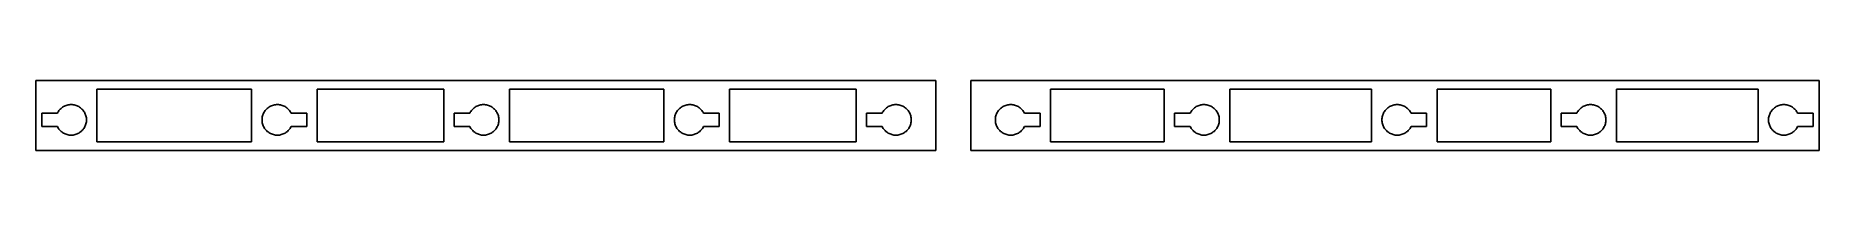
# Model space of a CAD drawing. Header units: millimetres. Extents: x -35 to 169, y 0 to 8.
import ezdxf

# ---------------------------------------------------------------- set-up
doc = ezdxf.new("R2010")
doc.units = ezdxf.units.MM
for name, color, linetype in [('LIGHTENING', 7, 'CONTINUOUS'), ('PLATE_TAIL_(X_from_hinge,_shown_at_hinge)', 6, 'CONTINUOUS'), ('PLATE_WING', 3, 'CONTINUOUS'), ('SOCKETS', 5, 'CONTINUOUS')]:
    doc.layers.add(name, color=color, linetype=linetype)

msp = doc.modelspace()

# ---------------------------------------------------------------- linework, layer by layer
at = {"layer": 'LIGHTENING'}
for p, q in [((-10.2652, 7.2), (-27.90427, 7.2)), ((-27.90427, 7.2), (-27.90427, 1.2)), ((-10.2652, 1.2), (-10.2652, 7.2)), ((11.67386, 7.2), (-2.7652, 7.2)), ((-2.7652, 7.2), (-2.7652, 1.2)), ((11.67386, 1.2), (11.67386, 7.2)), ((36.81293, 7.2), (19.17386, 7.2)), ((19.17386, 7.2), (19.17386, 1.2)), ((36.81293, 1.2), (36.81293, 7.2)), ((58.752, 7.2), (44.31293, 7.2)), ((44.31293, 7.2), (44.31293, 1.2)), ((58.752, 1.2), (58.752, 7.2)), ((93.91817, 7.2), (80.952, 7.2)), ((80.952, 7.2), (80.952, 1.2)), ((93.91817, 1.2), (93.91817, 7.2)), ((117.58434, 7.2), (101.41817, 7.2)), ((101.41817, 7.2), (101.41817, 1.2)), ((117.58434, 1.2), (117.58434, 7.2)), ((138.05052, 7.2), (125.08434, 7.2)), ((125.08434, 7.2), (125.08434, 1.2)), ((138.05052, 1.2), (138.05052, 7.2)), ((161.71669, 7.2), (145.55052, 7.2)), ((145.55052, 7.2), (145.55052, 1.2)), ((161.71669, 1.2), (161.71669, 7.2)), ((-27.90427, 1.2), (-10.2652, 1.2)), ((-2.7652, 1.2), (11.67386, 1.2)), ((19.17386, 1.2), (36.81293, 1.2)), ((44.31293, 1.2), (58.752, 1.2)), ((80.952, 1.2), (93.91817, 1.2)), ((101.41817, 1.2), (117.58434, 1.2)), ((125.08434, 1.2), (138.05052, 1.2)), ((145.55052, 1.2), (161.71669, 1.2))]:
    msp.add_line(p, q, dxfattribs=at)
at = {"layer": 'PLATE_TAIL_(X_from_hinge,_shown_at_hinge)'}
for p, q in [((168.71669, 8.2), (71.852, 8.2)), ((71.852, 8.2), (71.852, 0.2)), ((168.71669, 0.2), (168.71669, 8.2)), ((71.852, 0.2), (168.71669, 0.2))]:
    msp.add_line(p, q, dxfattribs=at)
at = {"layer": 'PLATE_WING'}
for p, q in [((67.852, 8.2), (-34.90427, 8.2)), ((-34.90427, 8.2), (-34.90427, 0.2)), ((67.852, 0.2), (67.852, 8.2)), ((-34.90427, 0.2), (67.852, 0.2))]:
    msp.add_line(p, q, dxfattribs=at)
at = {"layer": 'SOCKETS'}
for p, q in [((-32.43541, 4.45), (-34.20427, 4.45)), ((-34.20427, 4.45), (-34.20427, 2.95)), ((-32.4238, 4.47401), (-32.43541, 4.45)), ((-32.36982, 4.575), (-32.4238, 4.47401)), ((-32.30934, 4.67225), (-32.36982, 4.575)), ((-32.24264, 4.76533), (-32.30934, 4.67225)), ((-32.16999, 4.85386), (-32.24264, 4.76533)), ((-32.09171, 4.93744), (-32.16999, 4.85386)), ((-32.00813, 5.01572), (-32.09171, 4.93744)), ((-31.9196, 5.08837), (-32.00813, 5.01572)), ((-31.82652, 5.15507), (-31.9196, 5.08837)), ((-31.72927, 5.21554), (-31.82652, 5.15507)), ((-31.62828, 5.26953), (-31.72927, 5.21554)), ((-31.52397, 5.31679), (-31.62828, 5.26953)), ((-31.41679, 5.35713), (-31.52397, 5.31679)), ((-31.30721, 5.39037), (-31.41679, 5.35713)), ((-31.19568, 5.41637), (-31.30721, 5.39037)), ((-31.08269, 5.43503), (-31.19568, 5.41637)), ((-30.96873, 5.44625), (-31.08269, 5.43503)), ((-30.85427, 5.45), (-30.96873, 5.44625)), ((-30.73982, 5.44625), (-30.85427, 5.45)), ((-30.62585, 5.43503), (-30.73982, 5.44625)), ((-30.51286, 5.41637), (-30.62585, 5.43503)), ((-30.40134, 5.39037), (-30.51286, 5.41637)), ((-30.29175, 5.35713), (-30.40134, 5.39037)), ((-30.18458, 5.31679), (-30.29175, 5.35713)), ((-30.08027, 5.26953), (-30.18458, 5.31679)), ((-29.97927, 5.21554), (-30.08027, 5.26953)), ((-29.88202, 5.15507), (-29.97927, 5.21554)), ((-29.78894, 5.08837), (-29.88202, 5.15507)), ((-29.70042, 5.01572), (-29.78894, 5.08837)), ((-29.61684, 4.93744), (-29.70042, 5.01572)), ((-29.53855, 4.85386), (-29.61684, 4.93744)), ((-29.4659, 4.76533), (-29.53855, 4.85386)), ((-29.3992, 4.67225), (-29.4659, 4.76533)), ((-29.33873, 4.575), (-29.3992, 4.67225)), ((-29.28475, 4.47401), (-29.33873, 4.575)), ((-29.23748, 4.3697), (-29.28475, 4.47401)), ((-29.19714, 4.26252), (-29.23748, 4.3697)), ((-29.1639, 4.15293), (-29.19714, 4.26252)), ((-29.1379, 4.04141), (-29.1639, 4.15293)), ((-9.00557, 4.15293), (-9.03158, 4.04141)), ((-8.97233, 4.26252), (-9.00557, 4.15293)), ((-8.93199, 4.3697), (-8.97233, 4.26252)), ((-8.88473, 4.47401), (-8.93199, 4.3697)), ((-8.83075, 4.575), (-8.88473, 4.47401)), ((-8.77028, 4.67225), (-8.83075, 4.575)), ((-8.70357, 4.76533), (-8.77028, 4.67225)), ((-8.63092, 4.85386), (-8.70357, 4.76533)), ((-8.55264, 4.93744), (-8.63092, 4.85386)), ((-8.46906, 5.01572), (-8.55264, 4.93744)), ((-8.38054, 5.08837), (-8.46906, 5.01572)), ((-8.28745, 5.15507), (-8.38054, 5.08837)), ((-8.1902, 5.21554), (-8.28745, 5.15507)), ((-8.08921, 5.26953), (-8.1902, 5.21554)), ((-7.9849, 5.31679), (-8.08921, 5.26953)), ((-7.87772, 5.35713), (-7.9849, 5.31679)), ((-7.76814, 5.39037), (-7.87772, 5.35713)), ((-7.65661, 5.41637), (-7.76814, 5.39037)), ((-7.54363, 5.43503), (-7.65661, 5.41637)), ((-7.42966, 5.44625), (-7.54363, 5.43503)), ((-7.3152, 5.45), (-7.42966, 5.44625)), ((-7.20075, 5.44625), (-7.3152, 5.45)), ((-7.08678, 5.43503), (-7.20075, 5.44625)), ((-6.9738, 5.41637), (-7.08678, 5.43503)), ((-6.86227, 5.39037), (-6.9738, 5.41637)), ((-6.75269, 5.35713), (-6.86227, 5.39037)), ((-6.64551, 5.31679), (-6.75269, 5.35713)), ((-6.5412, 5.26953), (-6.64551, 5.31679)), ((-6.4402, 5.21554), (-6.5412, 5.26953)), ((-6.34296, 5.15507), (-6.4402, 5.21554)), ((-6.24987, 5.08837), (-6.34296, 5.15507)), ((-6.16135, 5.01572), (-6.24987, 5.08837)), ((-6.07777, 4.93744), (-6.16135, 5.01572)), ((-5.99948, 4.85386), (-6.07777, 4.93744)), ((-5.92684, 4.76533), (-5.99948, 4.85386)), ((-5.86013, 4.67225), (-5.92684, 4.76533)), ((-5.79966, 4.575), (-5.86013, 4.67225)), ((-5.74568, 4.47401), (-5.79966, 4.575)), ((-5.73407, 4.45), (-5.74568, 4.47401)), ((-3.9652, 4.45), (-5.73407, 4.45)), ((-3.9652, 2.95), (-3.9652, 4.45)), ((14.64272, 4.45), (12.87386, 4.45)), ((12.87386, 4.45), (12.87386, 2.95)), ((14.65434, 4.47401), (14.64272, 4.45)), ((14.70832, 4.575), (14.65434, 4.47401)), ((14.76879, 4.67225), (14.70832, 4.575)), ((14.8355, 4.76533), (14.76879, 4.67225)), ((14.90814, 4.85386), (14.8355, 4.76533)), ((14.98643, 4.93744), (14.90814, 4.85386)), ((15.07001, 5.01572), (14.98643, 4.93744)), ((15.15853, 5.08837), (15.07001, 5.01572)), ((15.25162, 5.15507), (15.15853, 5.08837)), ((15.34886, 5.21554), (15.25162, 5.15507)), ((15.44986, 5.26953), (15.34886, 5.21554)), ((15.55417, 5.31679), (15.44986, 5.26953)), ((15.66134, 5.35713), (15.55417, 5.31679)), ((15.77093, 5.39037), (15.66134, 5.35713)), ((15.88246, 5.41637), (15.77093, 5.39037)), ((15.99544, 5.43503), (15.88246, 5.41637)), ((16.10941, 5.44625), (15.99544, 5.43503)), ((16.22386, 5.45), (16.10941, 5.44625)), ((16.33832, 5.44625), (16.22386, 5.45)), ((16.45228, 5.43503), (16.33832, 5.44625)), ((16.56527, 5.41637), (16.45228, 5.43503)), ((16.6768, 5.39037), (16.56527, 5.41637)), ((16.78638, 5.35713), (16.6768, 5.39037)), ((16.89356, 5.31679), (16.78638, 5.35713)), ((16.99787, 5.26953), (16.89356, 5.31679)), ((17.09886, 5.21554), (16.99787, 5.26953)), ((17.19611, 5.15507), (17.09886, 5.21554)), ((17.2892, 5.08837), (17.19611, 5.15507)), ((17.37772, 5.01572), (17.2892, 5.08837)), ((17.4613, 4.93744), (17.37772, 5.01572)), ((17.53958, 4.85386), (17.4613, 4.93744)), ((17.61223, 4.76533), (17.53958, 4.85386)), ((17.67894, 4.67225), (17.61223, 4.76533)), ((17.73941, 4.575), (17.67894, 4.67225)), ((17.79339, 4.47401), (17.73941, 4.575)), ((17.84065, 4.3697), (17.79339, 4.47401)), ((17.88099, 4.26252), (17.84065, 4.3697)), ((17.91423, 4.15293), (17.88099, 4.26252)), ((17.94024, 4.04141), (17.91423, 4.15293)), ((38.07256, 4.15293), (38.04656, 4.04141)), ((38.1058, 4.26252), (38.07256, 4.15293)), ((38.14614, 4.3697), (38.1058, 4.26252)), ((38.1934, 4.47401), (38.14614, 4.3697)), ((38.24739, 4.575), (38.1934, 4.47401)), ((38.30786, 4.67225), (38.24739, 4.575)), ((38.37456, 4.76533), (38.30786, 4.67225)), ((38.44721, 4.85386), (38.37456, 4.76533)), ((38.5255, 4.93744), (38.44721, 4.85386)), ((38.60908, 5.01572), (38.5255, 4.93744)), ((38.6976, 5.08837), (38.60908, 5.01572)), ((38.79068, 5.15507), (38.6976, 5.08837)), ((38.88793, 5.21554), (38.79068, 5.15507)), ((38.98893, 5.26953), (38.88793, 5.21554)), ((39.09324, 5.31679), (38.98893, 5.26953)), ((39.20041, 5.35713), (39.09324, 5.31679)), ((39.31, 5.39037), (39.20041, 5.35713)), ((39.42152, 5.41637), (39.31, 5.39037)), ((39.53451, 5.43503), (39.42152, 5.41637)), ((39.64848, 5.44625), (39.53451, 5.43503)), ((39.76293, 5.45), (39.64848, 5.44625)), ((39.87739, 5.44625), (39.76293, 5.45)), ((39.99135, 5.43503), (39.87739, 5.44625)), ((40.10434, 5.41637), (39.99135, 5.43503)), ((40.21587, 5.39037), (40.10434, 5.41637)), ((40.32545, 5.35713), (40.21587, 5.39037)), ((40.43263, 5.31679), (40.32545, 5.35713)), ((40.53694, 5.26953), (40.43263, 5.31679)), ((40.63793, 5.21554), (40.53694, 5.26953)), ((40.73518, 5.15507), (40.63793, 5.21554)), ((40.82826, 5.08837), (40.73518, 5.15507)), ((40.91679, 5.01572), (40.82826, 5.08837)), ((41.00037, 4.93744), (40.91679, 5.01572)), ((41.07865, 4.85386), (41.00037, 4.93744)), ((41.1513, 4.76533), (41.07865, 4.85386)), ((41.218, 4.67225), (41.1513, 4.76533)), ((41.27848, 4.575), (41.218, 4.67225)), ((41.33246, 4.47401), (41.27848, 4.575)), ((41.34407, 4.45), (41.33246, 4.47401)), ((43.11293, 4.45), (41.34407, 4.45)), ((43.11293, 2.95), (43.11293, 4.45)), ((61.72086, 4.45), (59.952, 4.45)), ((59.952, 4.45), (59.952, 2.95)), ((61.73247, 4.47401), (61.72086, 4.45)), ((61.78646, 4.575), (61.73247, 4.47401)), ((61.84693, 4.67225), (61.78646, 4.575)), ((61.91363, 4.76533), (61.84693, 4.67225)), ((61.98628, 4.85386), (61.91363, 4.76533)), ((62.06456, 4.93744), (61.98628, 4.85386)), ((62.14814, 5.01572), (62.06456, 4.93744)), ((62.23667, 5.08837), (62.14814, 5.01572)), ((62.32975, 5.15507), (62.23667, 5.08837)), ((62.427, 5.21554), (62.32975, 5.15507)), ((62.52799, 5.26953), (62.427, 5.21554)), ((62.6323, 5.31679), (62.52799, 5.26953)), ((62.73948, 5.35713), (62.6323, 5.31679)), ((62.84907, 5.39037), (62.73948, 5.35713)), ((62.96059, 5.41637), (62.84907, 5.39037)), ((63.07358, 5.43503), (62.96059, 5.41637)), ((63.18754, 5.44625), (63.07358, 5.43503)), ((63.302, 5.45), (63.18754, 5.44625)), ((63.41646, 5.44625), (63.302, 5.45)), ((63.53042, 5.43503), (63.41646, 5.44625)), ((63.64341, 5.41637), (63.53042, 5.43503)), ((63.75493, 5.39037), (63.64341, 5.41637)), ((63.86452, 5.35713), (63.75493, 5.39037)), ((63.9717, 5.31679), (63.86452, 5.35713)), ((64.07601, 5.26953), (63.9717, 5.31679)), ((64.177, 5.21554), (64.07601, 5.26953)), ((64.27425, 5.15507), (64.177, 5.21554)), ((64.36733, 5.08837), (64.27425, 5.15507)), ((64.45586, 5.01572), (64.36733, 5.08837)), ((64.53944, 4.93744), (64.45586, 5.01572)), ((64.61772, 4.85386), (64.53944, 4.93744)), ((64.69037, 4.76533), (64.61772, 4.85386)), ((64.75707, 4.67225), (64.69037, 4.76533)), ((64.81754, 4.575), (64.75707, 4.67225)), ((64.87153, 4.47401), (64.81754, 4.575)), ((64.91879, 4.3697), (64.87153, 4.47401)), ((64.95913, 4.26252), (64.91879, 4.3697)), ((64.99237, 4.15293), (64.95913, 4.26252)), ((65.01837, 4.04141), (64.99237, 4.15293)), ((74.71163, 4.15293), (74.68563, 4.04141)), ((74.74487, 4.26252), (74.71163, 4.15293)), ((74.78521, 4.3697), (74.74487, 4.26252)), ((74.83247, 4.47401), (74.78521, 4.3697)), ((74.88646, 4.575), (74.83247, 4.47401)), ((74.94693, 4.67225), (74.88646, 4.575)), ((75.01363, 4.76533), (74.94693, 4.67225)), ((75.08628, 4.85386), (75.01363, 4.76533)), ((75.16456, 4.93744), (75.08628, 4.85386)), ((75.24814, 5.01572), (75.16456, 4.93744)), ((75.33667, 5.08837), (75.24814, 5.01572)), ((75.42975, 5.15507), (75.33667, 5.08837)), ((75.527, 5.21554), (75.42975, 5.15507)), ((75.62799, 5.26953), (75.527, 5.21554)), ((75.7323, 5.31679), (75.62799, 5.26953)), ((75.83948, 5.35713), (75.7323, 5.31679)), ((75.94907, 5.39037), (75.83948, 5.35713)), ((76.06059, 5.41637), (75.94907, 5.39037)), ((76.17358, 5.43503), (76.06059, 5.41637)), ((76.28754, 5.44625), (76.17358, 5.43503)), ((76.402, 5.45), (76.28754, 5.44625)), ((76.51646, 5.44625), (76.402, 5.45)), ((76.63042, 5.43503), (76.51646, 5.44625)), ((76.74341, 5.41637), (76.63042, 5.43503)), ((76.85493, 5.39037), (76.74341, 5.41637)), ((76.96452, 5.35713), (76.85493, 5.39037)), ((77.0717, 5.31679), (76.96452, 5.35713)), ((77.17601, 5.26953), (77.0717, 5.31679)), ((77.277, 5.21554), (77.17601, 5.26953)), ((77.37425, 5.15507), (77.277, 5.21554)), ((77.46733, 5.08837), (77.37425, 5.15507)), ((77.55586, 5.01572), (77.46733, 5.08837)), ((77.63944, 4.93744), (77.55586, 5.01572)), ((77.71772, 4.85386), (77.63944, 4.93744)), ((77.79037, 4.76533), (77.71772, 4.85386)), ((77.85707, 4.67225), (77.79037, 4.76533)), ((77.91754, 4.575), (77.85707, 4.67225)), ((77.97153, 4.47401), (77.91754, 4.575)), ((77.98314, 4.45), (77.97153, 4.47401)), ((79.752, 4.45), (77.98314, 4.45)), ((79.752, 2.95), (79.752, 4.45)), ((96.88703, 4.45), (95.11817, 4.45)), ((95.11817, 4.45), (95.11817, 2.95)), ((96.89865, 4.47401), (96.88703, 4.45)), ((96.95263, 4.575), (96.89865, 4.47401)), ((97.0131, 4.67225), (96.95263, 4.575)), ((97.0798, 4.76533), (97.0131, 4.67225)), ((97.15245, 4.85386), (97.0798, 4.76533)), ((97.23074, 4.93744), (97.15245, 4.85386)), ((97.31432, 5.01572), (97.23074, 4.93744)), ((97.40284, 5.08837), (97.31432, 5.01572)), ((97.49592, 5.15507), (97.40284, 5.08837)), ((97.59317, 5.21554), (97.49592, 5.15507)), ((97.69417, 5.26953), (97.59317, 5.21554)), ((97.79848, 5.31679), (97.69417, 5.26953)), ((97.90565, 5.35713), (97.79848, 5.31679)), ((98.01524, 5.39037), (97.90565, 5.35713)), ((98.12676, 5.41637), (98.01524, 5.39037)), ((98.23975, 5.43503), (98.12676, 5.41637)), ((98.35372, 5.44625), (98.23975, 5.43503)), ((98.46817, 5.45), (98.35372, 5.44625)), ((98.58263, 5.44625), (98.46817, 5.45)), ((98.69659, 5.43503), (98.58263, 5.44625)), ((98.80958, 5.41637), (98.69659, 5.43503)), ((98.92111, 5.39037), (98.80958, 5.41637)), ((99.03069, 5.35713), (98.92111, 5.39037)), ((99.13787, 5.31679), (99.03069, 5.35713)), ((99.24218, 5.26953), (99.13787, 5.31679)), ((99.34317, 5.21554), (99.24218, 5.26953)), ((99.44042, 5.15507), (99.34317, 5.21554)), ((99.5335, 5.08837), (99.44042, 5.15507)), ((99.62203, 5.01572), (99.5335, 5.08837)), ((99.70561, 4.93744), (99.62203, 5.01572)), ((99.78389, 4.85386), (99.70561, 4.93744)), ((99.85654, 4.76533), (99.78389, 4.85386)), ((99.92324, 4.67225), (99.85654, 4.76533)), ((99.98372, 4.575), (99.92324, 4.67225)), ((100.0377, 4.47401), (99.98372, 4.575)), ((100.08496, 4.3697), (100.0377, 4.47401)), ((100.1253, 4.26252), (100.08496, 4.3697)), ((100.15854, 4.15293), (100.1253, 4.26252)), ((100.18455, 4.04141), (100.15854, 4.15293)), ((118.84397, 4.15293), (118.81797, 4.04141)), ((118.87722, 4.26252), (118.84397, 4.15293)), ((118.91756, 4.3697), (118.87722, 4.26252)), ((118.96482, 4.47401), (118.91756, 4.3697)), ((119.0188, 4.575), (118.96482, 4.47401)), ((119.07927, 4.67225), (119.0188, 4.575)), ((119.14598, 4.76533), (119.07927, 4.67225)), ((119.21863, 4.85386), (119.14598, 4.76533)), ((119.29691, 4.93744), (119.21863, 4.85386)), ((119.38049, 5.01572), (119.29691, 4.93744)), ((119.46901, 5.08837), (119.38049, 5.01572)), ((119.5621, 5.15507), (119.46901, 5.08837)), ((119.65934, 5.21554), (119.5621, 5.15507)), ((119.76034, 5.26953), (119.65934, 5.21554)), ((119.86465, 5.31679), (119.76034, 5.26953)), ((119.97183, 5.35713), (119.86465, 5.31679)), ((120.08141, 5.39037), (119.97183, 5.35713)), ((120.19294, 5.41637), (120.08141, 5.39037)), ((120.30592, 5.43503), (120.19294, 5.41637)), ((120.41989, 5.44625), (120.30592, 5.43503)), ((120.53434, 5.45), (120.41989, 5.44625)), ((120.6488, 5.44625), (120.53434, 5.45)), ((120.76277, 5.43503), (120.6488, 5.44625)), ((120.87575, 5.41637), (120.76277, 5.43503)), ((120.98728, 5.39037), (120.87575, 5.41637)), ((121.09686, 5.35713), (120.98728, 5.39037)), ((121.20404, 5.31679), (121.09686, 5.35713)), ((121.30835, 5.26953), (121.20404, 5.31679)), ((121.40934, 5.21554), (121.30835, 5.26953)), ((121.50659, 5.15507), (121.40934, 5.21554)), ((121.59968, 5.08837), (121.50659, 5.15507)), ((121.6882, 5.01572), (121.59968, 5.08837)), ((121.77178, 4.93744), (121.6882, 5.01572)), ((121.85006, 4.85386), (121.77178, 4.93744)), ((121.92271, 4.76533), (121.85006, 4.85386)), ((121.98942, 4.67225), (121.92271, 4.76533)), ((122.04989, 4.575), (121.98942, 4.67225)), ((122.10387, 4.47401), (122.04989, 4.575)), ((122.11548, 4.45), (122.10387, 4.47401)), ((123.88434, 4.45), (122.11548, 4.45)), ((123.88434, 2.95), (123.88434, 4.45)), ((141.01938, 4.45), (139.25052, 4.45)), ((139.25052, 4.45), (139.25052, 2.95)), ((141.03099, 4.47401), (141.01938, 4.45)), ((141.08497, 4.575), (141.03099, 4.47401)), ((141.14545, 4.67225), (141.08497, 4.575)), ((141.21215, 4.76533), (141.14545, 4.67225)), ((141.2848, 4.85386), (141.21215, 4.76533)), ((141.36308, 4.93744), (141.2848, 4.85386)), ((141.44666, 5.01572), (141.36308, 4.93744)), ((141.53518, 5.08837), (141.44666, 5.01572)), ((141.62827, 5.15507), (141.53518, 5.08837)), ((141.72552, 5.21554), (141.62827, 5.15507)), ((141.82651, 5.26953), (141.72552, 5.21554)), ((141.93082, 5.31679), (141.82651, 5.26953)), ((142.038, 5.35713), (141.93082, 5.31679)), ((142.14758, 5.39037), (142.038, 5.35713)), ((142.25911, 5.41637), (142.14758, 5.39037)), ((142.3721, 5.43503), (142.25911, 5.41637)), ((142.48606, 5.44625), (142.3721, 5.43503)), ((142.60052, 5.45), (142.48606, 5.44625)), ((142.71497, 5.44625), (142.60052, 5.45)), ((142.82894, 5.43503), (142.71497, 5.44625)), ((142.94193, 5.41637), (142.82894, 5.43503)), ((143.05345, 5.39037), (142.94193, 5.41637)), ((143.16304, 5.35713), (143.05345, 5.39037)), ((143.27021, 5.31679), (143.16304, 5.35713)), ((143.37452, 5.26953), (143.27021, 5.31679)), ((143.47552, 5.21554), (143.37452, 5.26953)), ((143.57277, 5.15507), (143.47552, 5.21554)), ((143.66585, 5.08837), (143.57277, 5.15507)), ((143.75437, 5.01572), (143.66585, 5.08837)), ((143.83795, 4.93744), (143.75437, 5.01572)), ((143.91624, 4.85386), (143.83795, 4.93744)), ((143.98889, 4.76533), (143.91624, 4.85386)), ((144.05559, 4.67225), (143.98889, 4.76533)), ((144.11606, 4.575), (144.05559, 4.67225)), ((144.17004, 4.47401), (144.11606, 4.575)), ((144.21731, 4.3697), (144.17004, 4.47401)), ((144.25764, 4.26252), (144.21731, 4.3697)), ((144.29089, 4.15293), (144.25764, 4.26252)), ((144.31689, 4.04141), (144.29089, 4.15293)), ((162.97632, 4.15293), (162.95032, 4.04141)), ((163.00956, 4.26252), (162.97632, 4.15293)), ((163.0499, 4.3697), (163.00956, 4.26252)), ((163.09716, 4.47401), (163.0499, 4.3697)), ((163.15115, 4.575), (163.09716, 4.47401)), ((163.21162, 4.67225), (163.15115, 4.575)), ((163.27832, 4.76533), (163.21162, 4.67225)), ((163.35097, 4.85386), (163.27832, 4.76533)), ((163.42925, 4.93744), (163.35097, 4.85386)), ((163.51283, 5.01572), (163.42925, 4.93744)), ((163.60136, 5.08837), (163.51283, 5.01572)), ((163.69444, 5.15507), (163.60136, 5.08837)), ((163.79169, 5.21554), (163.69444, 5.15507)), ((163.89268, 5.26953), (163.79169, 5.21554)), ((163.99699, 5.31679), (163.89268, 5.26953)), ((164.10417, 5.35713), (163.99699, 5.31679)), ((164.21376, 5.39037), (164.10417, 5.35713)), ((164.32528, 5.41637), (164.21376, 5.39037)), ((164.43827, 5.43503), (164.32528, 5.41637)), ((164.55223, 5.44625), (164.43827, 5.43503)), ((164.66669, 5.45), (164.55223, 5.44625)), ((164.78114, 5.44625), (164.66669, 5.45)), ((164.89511, 5.43503), (164.78114, 5.44625)), ((165.0081, 5.41637), (164.89511, 5.43503)), ((165.11962, 5.39037), (165.0081, 5.41637)), ((165.22921, 5.35713), (165.11962, 5.39037)), ((165.33639, 5.31679), (165.22921, 5.35713)), ((165.44069, 5.26953), (165.33639, 5.31679)), ((165.54169, 5.21554), (165.44069, 5.26953)), ((165.63894, 5.15507), (165.54169, 5.21554)), ((165.73202, 5.08837), (165.63894, 5.15507)), ((165.82054, 5.01572), (165.73202, 5.08837)), ((165.90413, 4.93744), (165.82054, 5.01572)), ((165.98241, 4.85386), (165.90413, 4.93744)), ((166.05506, 4.76533), (165.98241, 4.85386)), ((166.12176, 4.67225), (166.05506, 4.76533)), ((166.18223, 4.575), (166.12176, 4.67225)), ((166.23622, 4.47401), (166.18223, 4.575)), ((166.24783, 4.45), (166.23622, 4.47401)), ((168.01669, 4.45), (166.24783, 4.45)), ((168.01669, 2.95), (168.01669, 4.45)), ((-34.20427, 2.95), (-32.43541, 2.95)), ((-32.43541, 2.95), (-32.4238, 2.92599)), ((-32.4238, 2.92599), (-32.36982, 2.825)), ((-32.36982, 2.825), (-32.30934, 2.72775)), ((-32.30934, 2.72775), (-32.24264, 2.63467)), ((-32.24264, 2.63467), (-32.16999, 2.54614)), ((-32.16999, 2.54614), (-32.09171, 2.46256)), ((-32.09171, 2.46256), (-32.00813, 2.38428)), ((-32.00813, 2.38428), (-31.9196, 2.31163)), ((-31.9196, 2.31163), (-31.82652, 2.24493)), ((-31.82652, 2.24493), (-31.72927, 2.18446)), ((-31.72927, 2.18446), (-31.62828, 2.13047)), ((-31.62828, 2.13047), (-31.52397, 2.08321)), ((-31.52397, 2.08321), (-31.41679, 2.04287)), ((-31.41679, 2.04287), (-31.30721, 2.00963)), ((-30.40134, 2.00963), (-30.29175, 2.04287)), ((-30.29175, 2.04287), (-30.18458, 2.08321)), ((-30.18458, 2.08321), (-30.08027, 2.13047)), ((-30.08027, 2.13047), (-29.97927, 2.18446)), ((-29.97927, 2.18446), (-29.88202, 2.24493)), ((-29.88202, 2.24493), (-29.78894, 2.31163)), ((-29.78894, 2.31163), (-29.70042, 2.38428)), ((-29.70042, 2.38428), (-29.61684, 2.46256)), ((-29.61684, 2.46256), (-29.53855, 2.54614)), ((-29.53855, 2.54614), (-29.4659, 2.63467)), ((-29.4659, 2.63467), (-29.3992, 2.72775)), ((-29.3992, 2.72775), (-29.33873, 2.825)), ((-29.33873, 2.825), (-29.28475, 2.92599)), ((-29.28475, 2.92599), (-29.23748, 3.0303)), ((-29.23748, 3.0303), (-29.19714, 3.13748)), ((-29.19714, 3.13748), (-29.1639, 3.24707)), ((-29.1639, 3.24707), (-29.1379, 3.35859)), ((-29.11924, 3.92842), (-29.1379, 4.04141)), ((-29.1379, 3.35859), (-29.11924, 3.47158)), ((-29.10802, 3.81446), (-29.11924, 3.92842)), ((-29.11924, 3.47158), (-29.10802, 3.58554)), ((-29.10427, 3.7), (-29.10802, 3.81446)), ((-29.10802, 3.58554), (-29.10427, 3.7)), ((-9.06146, 3.81446), (-9.0652, 3.7)), ((-9.0652, 3.7), (-9.06146, 3.58554)), ((-9.05023, 3.92842), (-9.06146, 3.81446)), ((-9.06146, 3.58554), (-9.05023, 3.47158)), ((-9.03158, 4.04141), (-9.05023, 3.92842)), ((-9.05023, 3.47158), (-9.03158, 3.35859)), ((-9.03158, 3.35859), (-9.00557, 3.24707)), ((-9.00557, 3.24707), (-8.97233, 3.13748)), ((-8.97233, 3.13748), (-8.93199, 3.0303)), ((-8.93199, 3.0303), (-8.88473, 2.92599)), ((-8.88473, 2.92599), (-8.83075, 2.825)), ((-8.83075, 2.825), (-8.77028, 2.72775)), ((-8.77028, 2.72775), (-8.70357, 2.63467)), ((-8.70357, 2.63467), (-8.63092, 2.54614)), ((-8.63092, 2.54614), (-8.55264, 2.46256)), ((-8.55264, 2.46256), (-8.46906, 2.38428)), ((-8.46906, 2.38428), (-8.38054, 2.31163)), ((-8.38054, 2.31163), (-8.28745, 2.24493)), ((-8.28745, 2.24493), (-8.1902, 2.18446)), ((-8.1902, 2.18446), (-8.08921, 2.13047)), ((-8.08921, 2.13047), (-7.9849, 2.08321)), ((-7.9849, 2.08321), (-7.87772, 2.04287)), ((-7.87772, 2.04287), (-7.76814, 2.00963)), ((-6.86227, 2.00963), (-6.75269, 2.04287)), ((-6.75269, 2.04287), (-6.64551, 2.08321)), ((-6.64551, 2.08321), (-6.5412, 2.13047)), ((-6.5412, 2.13047), (-6.4402, 2.18446)), ((-6.4402, 2.18446), (-6.34296, 2.24493)), ((-6.34296, 2.24493), (-6.24987, 2.31163)), ((-6.24987, 2.31163), (-6.16135, 2.38428)), ((-6.16135, 2.38428), (-6.07777, 2.46256)), ((-6.07777, 2.46256), (-5.99948, 2.54614)), ((-5.99948, 2.54614), (-5.92684, 2.63467)), ((-5.92684, 2.63467), (-5.86013, 2.72775)), ((-5.86013, 2.72775), (-5.79966, 2.825)), ((-5.79966, 2.825), (-5.74568, 2.92599)), ((-5.74568, 2.92599), (-5.73407, 2.95)), ((-5.73407, 2.95), (-3.9652, 2.95)), ((12.87386, 2.95), (14.64272, 2.95)), ((14.64272, 2.95), (14.65434, 2.92599)), ((14.65434, 2.92599), (14.70832, 2.825)), ((14.70832, 2.825), (14.76879, 2.72775)), ((14.76879, 2.72775), (14.8355, 2.63467)), ((14.8355, 2.63467), (14.90814, 2.54614)), ((14.90814, 2.54614), (14.98643, 2.46256)), ((14.98643, 2.46256), (15.07001, 2.38428)), ((15.07001, 2.38428), (15.15853, 2.31163)), ((15.15853, 2.31163), (15.25162, 2.24493)), ((15.25162, 2.24493), (15.34886, 2.18446)), ((15.34886, 2.18446), (15.44986, 2.13047)), ((15.44986, 2.13047), (15.55417, 2.08321)), ((15.55417, 2.08321), (15.66134, 2.04287)), ((15.66134, 2.04287), (15.77093, 2.00963)), ((16.6768, 2.00963), (16.78638, 2.04287)), ((16.78638, 2.04287), (16.89356, 2.08321)), ((16.89356, 2.08321), (16.99787, 2.13047)), ((16.99787, 2.13047), (17.09886, 2.18446)), ((17.09886, 2.18446), (17.19611, 2.24493)), ((17.19611, 2.24493), (17.2892, 2.31163)), ((17.2892, 2.31163), (17.37772, 2.38428)), ((17.37772, 2.38428), (17.4613, 2.46256)), ((17.4613, 2.46256), (17.53958, 2.54614)), ((17.53958, 2.54614), (17.61223, 2.63467)), ((17.61223, 2.63467), (17.67894, 2.72775)), ((17.67894, 2.72775), (17.73941, 2.825)), ((17.73941, 2.825), (17.79339, 2.92599)), ((17.79339, 2.92599), (17.84065, 3.0303)), ((17.84065, 3.0303), (17.88099, 3.13748)), ((17.88099, 3.13748), (17.91423, 3.24707)), ((17.91423, 3.24707), (17.94024, 3.35859)), ((17.95889, 3.92842), (17.94024, 4.04141)), ((17.94024, 3.35859), (17.95889, 3.47158)), ((17.97012, 3.81446), (17.95889, 3.92842)), ((17.95889, 3.47158), (17.97012, 3.58554)), ((17.97386, 3.7), (17.97012, 3.81446)), ((17.97012, 3.58554), (17.97386, 3.7)), ((38.01668, 3.81446), (38.01293, 3.7)), ((38.01293, 3.7), (38.01668, 3.58554)), ((38.0279, 3.92842), (38.01668, 3.81446)), ((38.01668, 3.58554), (38.0279, 3.47158)), ((38.04656, 4.04141), (38.0279, 3.92842)), ((38.0279, 3.47158), (38.04656, 3.35859)), ((38.04656, 3.35859), (38.07256, 3.24707)), ((38.07256, 3.24707), (38.1058, 3.13748)), ((38.1058, 3.13748), (38.14614, 3.0303)), ((38.14614, 3.0303), (38.1934, 2.92599)), ((38.1934, 2.92599), (38.24739, 2.825)), ((38.24739, 2.825), (38.30786, 2.72775)), ((38.30786, 2.72775), (38.37456, 2.63467)), ((38.37456, 2.63467), (38.44721, 2.54614)), ((38.44721, 2.54614), (38.5255, 2.46256)), ((38.5255, 2.46256), (38.60908, 2.38428)), ((38.60908, 2.38428), (38.6976, 2.31163)), ((38.6976, 2.31163), (38.79068, 2.24493)), ((38.79068, 2.24493), (38.88793, 2.18446)), ((38.88793, 2.18446), (38.98893, 2.13047)), ((38.98893, 2.13047), (39.09324, 2.08321)), ((39.09324, 2.08321), (39.20041, 2.04287)), ((39.20041, 2.04287), (39.31, 2.00963)), ((40.21587, 2.00963), (40.32545, 2.04287)), ((40.32545, 2.04287), (40.43263, 2.08321)), ((40.43263, 2.08321), (40.53694, 2.13047)), ((40.53694, 2.13047), (40.63793, 2.18446)), ((40.63793, 2.18446), (40.73518, 2.24493)), ((40.73518, 2.24493), (40.82826, 2.31163)), ((40.82826, 2.31163), (40.91679, 2.38428)), ((40.91679, 2.38428), (41.00037, 2.46256)), ((41.00037, 2.46256), (41.07865, 2.54614)), ((41.07865, 2.54614), (41.1513, 2.63467)), ((41.1513, 2.63467), (41.218, 2.72775)), ((41.218, 2.72775), (41.27848, 2.825)), ((41.27848, 2.825), (41.33246, 2.92599)), ((41.33246, 2.92599), (41.34407, 2.95)), ((41.34407, 2.95), (43.11293, 2.95)), ((59.952, 2.95), (61.72086, 2.95)), ((61.72086, 2.95), (61.73247, 2.92599)), ((61.73247, 2.92599), (61.78646, 2.825)), ((61.78646, 2.825), (61.84693, 2.72775)), ((61.84693, 2.72775), (61.91363, 2.63467)), ((61.91363, 2.63467), (61.98628, 2.54614)), ((61.98628, 2.54614), (62.06456, 2.46256)), ((62.06456, 2.46256), (62.14814, 2.38428)), ((62.14814, 2.38428), (62.23667, 2.31163)), ((62.23667, 2.31163), (62.32975, 2.24493)), ((62.32975, 2.24493), (62.427, 2.18446)), ((62.427, 2.18446), (62.52799, 2.13047)), ((62.52799, 2.13047), (62.6323, 2.08321)), ((62.6323, 2.08321), (62.73948, 2.04287)), ((62.73948, 2.04287), (62.84907, 2.00963)), ((63.75493, 2.00963), (63.86452, 2.04287)), ((63.86452, 2.04287), (63.9717, 2.08321)), ((63.9717, 2.08321), (64.07601, 2.13047)), ((64.07601, 2.13047), (64.177, 2.18446)), ((64.177, 2.18446), (64.27425, 2.24493)), ((64.27425, 2.24493), (64.36733, 2.31163)), ((64.36733, 2.31163), (64.45586, 2.38428)), ((64.45586, 2.38428), (64.53944, 2.46256)), ((64.53944, 2.46256), (64.61772, 2.54614)), ((64.61772, 2.54614), (64.69037, 2.63467)), ((64.69037, 2.63467), (64.75707, 2.72775)), ((64.75707, 2.72775), (64.81754, 2.825)), ((64.81754, 2.825), (64.87153, 2.92599)), ((64.87153, 2.92599), (64.91879, 3.0303)), ((64.91879, 3.0303), (64.95913, 3.13748)), ((64.95913, 3.13748), (64.99237, 3.24707)), ((64.99237, 3.24707), (65.01837, 3.35859)), ((65.03703, 3.92842), (65.01837, 4.04141)), ((65.01837, 3.35859), (65.03703, 3.47158)), ((65.04825, 3.81446), (65.03703, 3.92842)), ((65.03703, 3.47158), (65.04825, 3.58554)), ((65.052, 3.7), (65.04825, 3.81446)), ((65.04825, 3.58554), (65.052, 3.7)), ((74.65575, 3.81446), (74.652, 3.7)), ((74.652, 3.7), (74.65575, 3.58554)), ((74.66697, 3.92842), (74.65575, 3.81446)), ((74.65575, 3.58554), (74.66697, 3.47158)), ((74.68563, 4.04141), (74.66697, 3.92842)), ((74.66697, 3.47158), (74.68563, 3.35859)), ((74.68563, 3.35859), (74.71163, 3.24707)), ((74.71163, 3.24707), (74.74487, 3.13748)), ((74.74487, 3.13748), (74.78521, 3.0303)), ((74.78521, 3.0303), (74.83247, 2.92599)), ((74.83247, 2.92599), (74.88646, 2.825)), ((74.88646, 2.825), (74.94693, 2.72775)), ((74.94693, 2.72775), (75.01363, 2.63467)), ((75.01363, 2.63467), (75.08628, 2.54614)), ((75.08628, 2.54614), (75.16456, 2.46256)), ((75.16456, 2.46256), (75.24814, 2.38428)), ((75.24814, 2.38428), (75.33667, 2.31163)), ((75.33667, 2.31163), (75.42975, 2.24493)), ((75.42975, 2.24493), (75.527, 2.18446)), ((75.527, 2.18446), (75.62799, 2.13047)), ((75.62799, 2.13047), (75.7323, 2.08321)), ((75.7323, 2.08321), (75.83948, 2.04287)), ((75.83948, 2.04287), (75.94907, 2.00963)), ((76.85493, 2.00963), (76.96452, 2.04287)), ((76.96452, 2.04287), (77.0717, 2.08321)), ((77.0717, 2.08321), (77.17601, 2.13047)), ((77.17601, 2.13047), (77.277, 2.18446)), ((77.277, 2.18446), (77.37425, 2.24493)), ((77.37425, 2.24493), (77.46733, 2.31163)), ((77.46733, 2.31163), (77.55586, 2.38428)), ((77.55586, 2.38428), (77.63944, 2.46256)), ((77.63944, 2.46256), (77.71772, 2.54614)), ((77.71772, 2.54614), (77.79037, 2.63467)), ((77.79037, 2.63467), (77.85707, 2.72775)), ((77.85707, 2.72775), (77.91754, 2.825)), ((77.91754, 2.825), (77.97153, 2.92599)), ((77.97153, 2.92599), (77.98314, 2.95)), ((77.98314, 2.95), (79.752, 2.95)), ((95.11817, 2.95), (96.88703, 2.95)), ((96.88703, 2.95), (96.89865, 2.92599)), ((96.89865, 2.92599), (96.95263, 2.825)), ((96.95263, 2.825), (97.0131, 2.72775)), ((97.0131, 2.72775), (97.0798, 2.63467)), ((97.0798, 2.63467), (97.15245, 2.54614)), ((97.15245, 2.54614), (97.23074, 2.46256)), ((97.23074, 2.46256), (97.31432, 2.38428)), ((97.31432, 2.38428), (97.40284, 2.31163)), ((97.40284, 2.31163), (97.49592, 2.24493)), ((97.49592, 2.24493), (97.59317, 2.18446)), ((97.59317, 2.18446), (97.69417, 2.13047)), ((97.69417, 2.13047), (97.79848, 2.08321)), ((97.79848, 2.08321), (97.90565, 2.04287)), ((97.90565, 2.04287), (98.01524, 2.00963)), ((98.92111, 2.00963), (99.03069, 2.04287)), ((99.03069, 2.04287), (99.13787, 2.08321)), ((99.13787, 2.08321), (99.24218, 2.13047)), ((99.24218, 2.13047), (99.34317, 2.18446)), ((99.34317, 2.18446), (99.44042, 2.24493)), ((99.44042, 2.24493), (99.5335, 2.31163)), ((99.5335, 2.31163), (99.62203, 2.38428)), ((99.62203, 2.38428), (99.70561, 2.46256)), ((99.70561, 2.46256), (99.78389, 2.54614)), ((99.78389, 2.54614), (99.85654, 2.63467)), ((99.85654, 2.63467), (99.92324, 2.72775)), ((99.92324, 2.72775), (99.98372, 2.825)), ((99.98372, 2.825), (100.0377, 2.92599)), ((100.0377, 2.92599), (100.08496, 3.0303)), ((100.08496, 3.0303), (100.1253, 3.13748)), ((100.1253, 3.13748), (100.15854, 3.24707)), ((100.15854, 3.24707), (100.18455, 3.35859)), ((100.2032, 3.92842), (100.18455, 4.04141)), ((100.18455, 3.35859), (100.2032, 3.47158)), ((100.21443, 3.81446), (100.2032, 3.92842)), ((100.2032, 3.47158), (100.21443, 3.58554)), ((100.21817, 3.7), (100.21443, 3.81446)), ((100.21443, 3.58554), (100.21817, 3.7)), ((118.78809, 3.81446), (118.78434, 3.7)), ((118.78434, 3.7), (118.78809, 3.58554)), ((118.79932, 3.92842), (118.78809, 3.81446)), ((118.78809, 3.58554), (118.79932, 3.47158)), ((118.81797, 4.04141), (118.79932, 3.92842)), ((118.79932, 3.47158), (118.81797, 3.35859)), ((118.81797, 3.35859), (118.84397, 3.24707)), ((118.84397, 3.24707), (118.87722, 3.13748)), ((118.87722, 3.13748), (118.91756, 3.0303)), ((118.91756, 3.0303), (118.96482, 2.92599)), ((118.96482, 2.92599), (119.0188, 2.825)), ((119.0188, 2.825), (119.07927, 2.72775)), ((119.07927, 2.72775), (119.14598, 2.63467)), ((119.14598, 2.63467), (119.21863, 2.54614)), ((119.21863, 2.54614), (119.29691, 2.46256)), ((119.29691, 2.46256), (119.38049, 2.38428)), ((119.38049, 2.38428), (119.46901, 2.31163)), ((119.46901, 2.31163), (119.5621, 2.24493)), ((119.5621, 2.24493), (119.65934, 2.18446)), ((119.65934, 2.18446), (119.76034, 2.13047)), ((119.76034, 2.13047), (119.86465, 2.08321)), ((119.86465, 2.08321), (119.97183, 2.04287)), ((119.97183, 2.04287), (120.08141, 2.00963)), ((120.98728, 2.00963), (121.09686, 2.04287)), ((121.09686, 2.04287), (121.20404, 2.08321)), ((121.20404, 2.08321), (121.30835, 2.13047)), ((121.30835, 2.13047), (121.40934, 2.18446)), ((121.40934, 2.18446), (121.50659, 2.24493)), ((121.50659, 2.24493), (121.59968, 2.31163)), ((121.59968, 2.31163), (121.6882, 2.38428)), ((121.6882, 2.38428), (121.77178, 2.46256)), ((121.77178, 2.46256), (121.85006, 2.54614)), ((121.85006, 2.54614), (121.92271, 2.63467)), ((121.92271, 2.63467), (121.98942, 2.72775)), ((121.98942, 2.72775), (122.04989, 2.825)), ((122.04989, 2.825), (122.10387, 2.92599)), ((122.10387, 2.92599), (122.11548, 2.95)), ((122.11548, 2.95), (123.88434, 2.95)), ((139.25052, 2.95), (141.01938, 2.95)), ((141.01938, 2.95), (141.03099, 2.92599)), ((141.03099, 2.92599), (141.08497, 2.825)), ((141.08497, 2.825), (141.14545, 2.72775)), ((141.14545, 2.72775), (141.21215, 2.63467)), ((141.21215, 2.63467), (141.2848, 2.54614)), ((141.2848, 2.54614), (141.36308, 2.46256)), ((141.36308, 2.46256), (141.44666, 2.38428)), ((141.44666, 2.38428), (141.53518, 2.31163)), ((141.53518, 2.31163), (141.62827, 2.24493)), ((141.62827, 2.24493), (141.72552, 2.18446)), ((141.72552, 2.18446), (141.82651, 2.13047)), ((141.82651, 2.13047), (141.93082, 2.08321)), ((141.93082, 2.08321), (142.038, 2.04287)), ((142.038, 2.04287), (142.14758, 2.00963)), ((143.05345, 2.00963), (143.16304, 2.04287)), ((143.16304, 2.04287), (143.27021, 2.08321)), ((143.27021, 2.08321), (143.37452, 2.13047)), ((143.37452, 2.13047), (143.47552, 2.18446)), ((143.47552, 2.18446), (143.57277, 2.24493)), ((143.57277, 2.24493), (143.66585, 2.31163)), ((143.66585, 2.31163), (143.75437, 2.38428)), ((143.75437, 2.38428), (143.83795, 2.46256)), ((143.83795, 2.46256), (143.91624, 2.54614)), ((143.91624, 2.54614), (143.98889, 2.63467)), ((143.98889, 2.63467), (144.05559, 2.72775)), ((144.05559, 2.72775), (144.11606, 2.825)), ((144.11606, 2.825), (144.17004, 2.92599)), ((144.17004, 2.92599), (144.21731, 3.0303)), ((144.21731, 3.0303), (144.25764, 3.13748)), ((144.25764, 3.13748), (144.29089, 3.24707)), ((144.29089, 3.24707), (144.31689, 3.35859)), ((144.33555, 3.92842), (144.31689, 4.04141)), ((144.31689, 3.35859), (144.33555, 3.47158)), ((144.34677, 3.81446), (144.33555, 3.92842)), ((144.33555, 3.47158), (144.34677, 3.58554)), ((144.35052, 3.7), (144.34677, 3.81446)), ((144.34677, 3.58554), (144.35052, 3.7)), ((162.92044, 3.81446), (162.91669, 3.7)), ((162.91669, 3.7), (162.92044, 3.58554)), ((162.93166, 3.92842), (162.92044, 3.81446)), ((162.92044, 3.58554), (162.93166, 3.47158)), ((162.95032, 4.04141), (162.93166, 3.92842)), ((162.93166, 3.47158), (162.95032, 3.35859)), ((162.95032, 3.35859), (162.97632, 3.24707)), ((162.97632, 3.24707), (163.00956, 3.13748)), ((163.00956, 3.13748), (163.0499, 3.0303)), ((163.0499, 3.0303), (163.09716, 2.92599)), ((163.09716, 2.92599), (163.15115, 2.825)), ((163.15115, 2.825), (163.21162, 2.72775)), ((163.21162, 2.72775), (163.27832, 2.63467)), ((163.27832, 2.63467), (163.35097, 2.54614)), ((163.35097, 2.54614), (163.42925, 2.46256)), ((163.42925, 2.46256), (163.51283, 2.38428)), ((163.51283, 2.38428), (163.60136, 2.31163)), ((163.60136, 2.31163), (163.69444, 2.24493)), ((163.69444, 2.24493), (163.79169, 2.18446)), ((163.79169, 2.18446), (163.89268, 2.13047)), ((163.89268, 2.13047), (163.99699, 2.08321)), ((163.99699, 2.08321), (164.10417, 2.04287)), ((164.10417, 2.04287), (164.21376, 2.00963)), ((165.11962, 2.00963), (165.22921, 2.04287)), ((165.22921, 2.04287), (165.33639, 2.08321)), ((165.33639, 2.08321), (165.44069, 2.13047)), ((165.44069, 2.13047), (165.54169, 2.18446)), ((165.54169, 2.18446), (165.63894, 2.24493)), ((165.63894, 2.24493), (165.73202, 2.31163)), ((165.73202, 2.31163), (165.82054, 2.38428)), ((165.82054, 2.38428), (165.90413, 2.46256)), ((165.90413, 2.46256), (165.98241, 2.54614)), ((165.98241, 2.54614), (166.05506, 2.63467)), ((166.05506, 2.63467), (166.12176, 2.72775)), ((166.12176, 2.72775), (166.18223, 2.825)), ((166.18223, 2.825), (166.23622, 2.92599)), ((166.23622, 2.92599), (166.24783, 2.95)), ((166.24783, 2.95), (168.01669, 2.95)), ((-31.30721, 2.00963), (-31.19568, 1.98363)), ((-31.19568, 1.98363), (-31.08269, 1.96497)), ((-31.08269, 1.96497), (-30.96873, 1.95375)), ((-30.96873, 1.95375), (-30.85427, 1.95)), ((-30.85427, 1.95), (-30.73982, 1.95375)), ((-30.73982, 1.95375), (-30.62585, 1.96497)), ((-30.62585, 1.96497), (-30.51286, 1.98363)), ((-30.51286, 1.98363), (-30.40134, 2.00963)), ((-7.76814, 2.00963), (-7.65661, 1.98363)), ((-7.65661, 1.98363), (-7.54363, 1.96497)), ((-7.54363, 1.96497), (-7.42966, 1.95375)), ((-7.42966, 1.95375), (-7.3152, 1.95)), ((-7.3152, 1.95), (-7.20075, 1.95375)), ((-7.20075, 1.95375), (-7.08678, 1.96497)), ((-7.08678, 1.96497), (-6.9738, 1.98363)), ((-6.9738, 1.98363), (-6.86227, 2.00963)), ((15.77093, 2.00963), (15.88246, 1.98363)), ((15.88246, 1.98363), (15.99544, 1.96497)), ((15.99544, 1.96497), (16.10941, 1.95375)), ((16.10941, 1.95375), (16.22386, 1.95)), ((16.22386, 1.95), (16.33832, 1.95375)), ((16.33832, 1.95375), (16.45228, 1.96497)), ((16.45228, 1.96497), (16.56527, 1.98363)), ((16.56527, 1.98363), (16.6768, 2.00963)), ((39.31, 2.00963), (39.42152, 1.98363)), ((39.42152, 1.98363), (39.53451, 1.96497)), ((39.53451, 1.96497), (39.64848, 1.95375)), ((39.64848, 1.95375), (39.76293, 1.95)), ((39.76293, 1.95), (39.87739, 1.95375)), ((39.87739, 1.95375), (39.99135, 1.96497)), ((39.99135, 1.96497), (40.10434, 1.98363)), ((40.10434, 1.98363), (40.21587, 2.00963)), ((62.84907, 2.00963), (62.96059, 1.98363)), ((62.96059, 1.98363), (63.07358, 1.96497)), ((63.07358, 1.96497), (63.18754, 1.95375)), ((63.18754, 1.95375), (63.302, 1.95)), ((63.302, 1.95), (63.41646, 1.95375)), ((63.41646, 1.95375), (63.53042, 1.96497)), ((63.53042, 1.96497), (63.64341, 1.98363)), ((63.64341, 1.98363), (63.75493, 2.00963)), ((75.94907, 2.00963), (76.06059, 1.98363)), ((76.06059, 1.98363), (76.17358, 1.96497)), ((76.17358, 1.96497), (76.28754, 1.95375)), ((76.28754, 1.95375), (76.402, 1.95)), ((76.402, 1.95), (76.51646, 1.95375)), ((76.51646, 1.95375), (76.63042, 1.96497)), ((76.63042, 1.96497), (76.74341, 1.98363)), ((76.74341, 1.98363), (76.85493, 2.00963)), ((98.01524, 2.00963), (98.12676, 1.98363)), ((98.12676, 1.98363), (98.23975, 1.96497)), ((98.23975, 1.96497), (98.35372, 1.95375)), ((98.35372, 1.95375), (98.46817, 1.95)), ((98.46817, 1.95), (98.58263, 1.95375)), ((98.58263, 1.95375), (98.69659, 1.96497)), ((98.69659, 1.96497), (98.80958, 1.98363)), ((98.80958, 1.98363), (98.92111, 2.00963)), ((120.08141, 2.00963), (120.19294, 1.98363)), ((120.19294, 1.98363), (120.30592, 1.96497)), ((120.30592, 1.96497), (120.41989, 1.95375)), ((120.41989, 1.95375), (120.53434, 1.95)), ((120.53434, 1.95), (120.6488, 1.95375)), ((120.6488, 1.95375), (120.76277, 1.96497)), ((120.76277, 1.96497), (120.87575, 1.98363)), ((120.87575, 1.98363), (120.98728, 2.00963)), ((142.14758, 2.00963), (142.25911, 1.98363)), ((142.25911, 1.98363), (142.3721, 1.96497)), ((142.3721, 1.96497), (142.48606, 1.95375)), ((142.48606, 1.95375), (142.60052, 1.95)), ((142.60052, 1.95), (142.71497, 1.95375)), ((142.71497, 1.95375), (142.82894, 1.96497)), ((142.82894, 1.96497), (142.94193, 1.98363)), ((142.94193, 1.98363), (143.05345, 2.00963)), ((164.21376, 2.00963), (164.32528, 1.98363)), ((164.32528, 1.98363), (164.43827, 1.96497)), ((164.43827, 1.96497), (164.55223, 1.95375)), ((164.55223, 1.95375), (164.66669, 1.95)), ((164.66669, 1.95), (164.78114, 1.95375)), ((164.78114, 1.95375), (164.89511, 1.96497)), ((164.89511, 1.96497), (165.0081, 1.98363)), ((165.0081, 1.98363), (165.11962, 2.00963))]:
    msp.add_line(p, q, dxfattribs=at)

doc.saveas('drawing.dxf')
